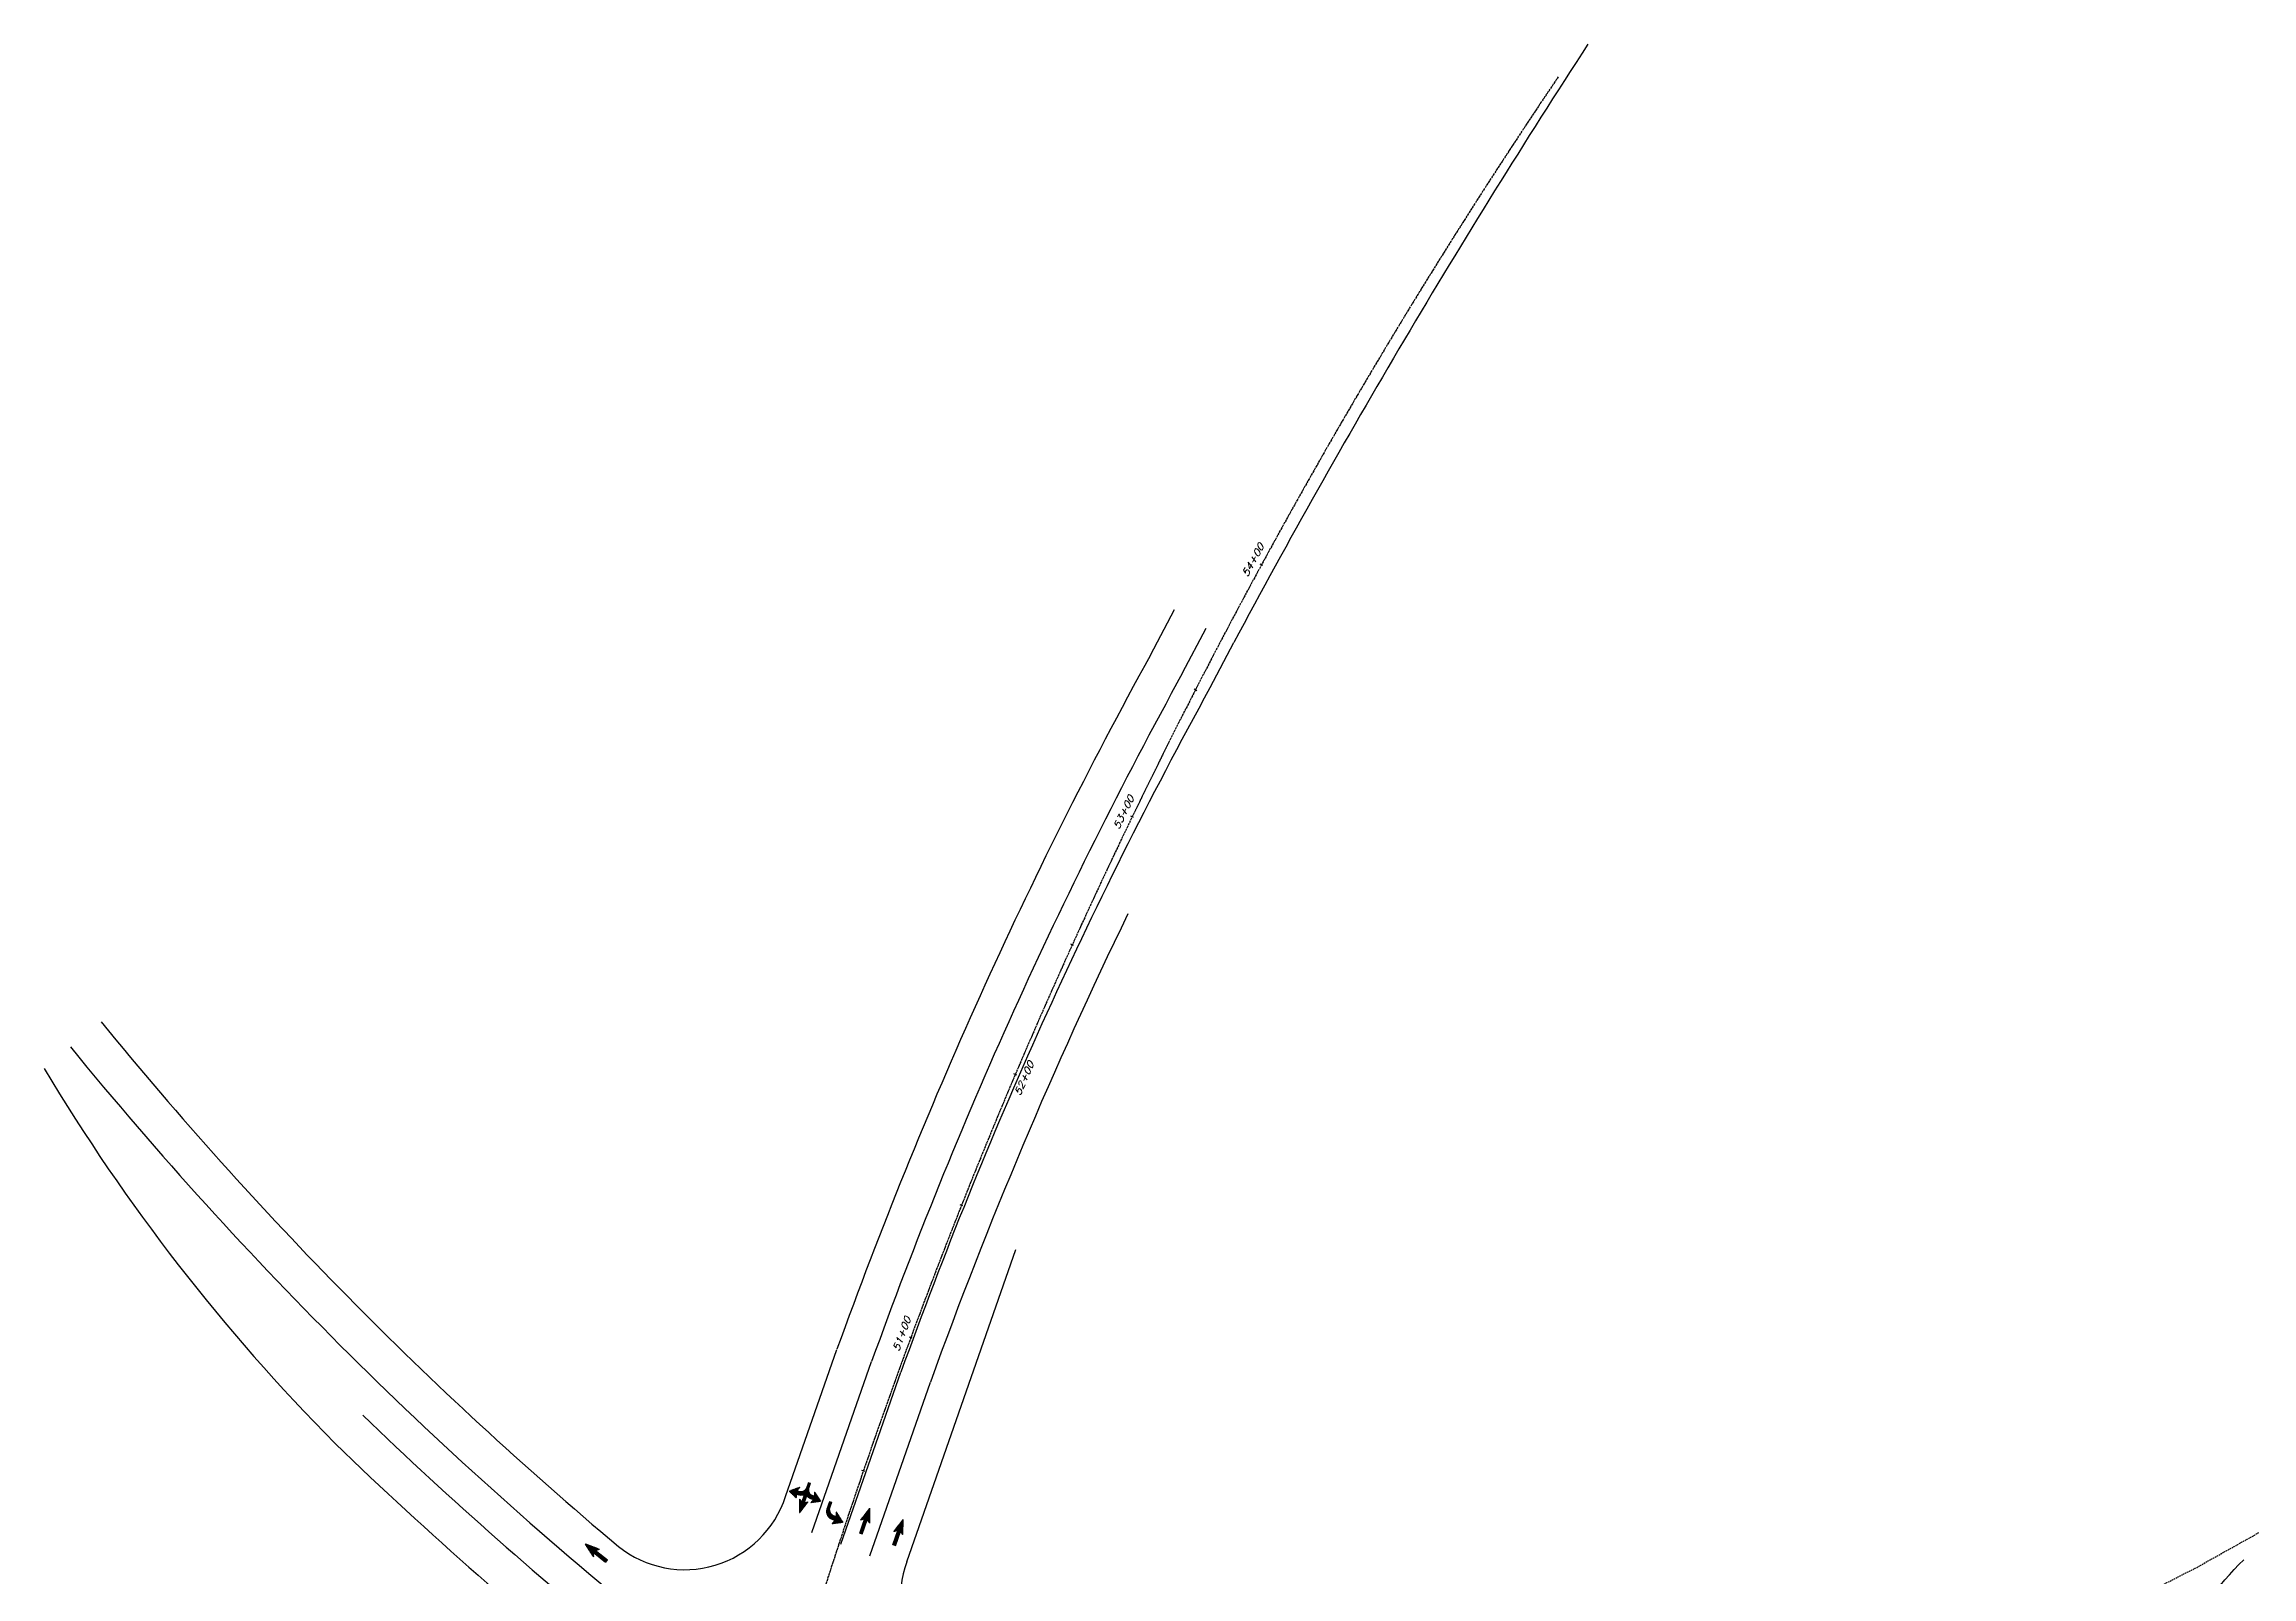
# Model space of a CAD drawing. Header units: feet. Extents: x 1024297 to 1030998, y 90489 to 94481.
# Drawn here: x 1024297 to 1025076, y 93450 to 93992 of the extents above; entities that cross this region are included whole.
import ezdxf
from ezdxf.enums import TextEntityAlignment as Align

# ---------------------------------------------------------------- set-up
doc = ezdxf.new("R2010")
doc.units = ezdxf.units.FT
doc.header["$MEASUREMENT"] = 0
doc.linetypes.add('CENTERF2', pattern=[0.9375, 0.75, -0.0625, 0.0625, -0.0625])
doc.linetypes.add('DASHED', pattern=[0.75, 0.5, -0.25])
for name, color, linetype in [('E6BLL', 6, 'CENTERF2'), ('LOW', 7, 'DASHED'), ('P-EOP', 3, 'Continuous'), ('P-STRIPE', 1, 'Continuous'), ('P1COL', 4, 'Continuous'), ('STALBL-130', 3, 'Continuous')]:
    doc.layers.add(name, color=color, linetype=linetype)
doc.styles.add('60S', font='simplex.shx', dxfattribs={"width": 1.15, "oblique": 22, "height": 2.4})

# ---------------------------------------------------------------- blocks, each defined once
blk = doc.blocks.new('*X9')
at = {"color": 0}
for p, q in [((1010771.52, 347331.88), (1010779.63, 347331.88)), ((1010771.52, 347331.84), (1010779.72, 347331.84)), ((1010771.52, 347331.81), (1010779.81, 347331.81)), ((1010771.52, 347331.78), (1010779.91, 347331.78)), ((1010771.52, 347331.75), (1010780, 347331.75)), ((1010771.52, 347331.72), (1010780.09, 347331.72)), ((1010771.52, 347331.69), (1010780.19, 347331.69)), ((1010771.52, 347331.66), (1010780.28, 347331.66)), ((1010771.52, 347331.62), (1010780.38, 347331.62)), ((1010771.52, 347331.59), (1010780.47, 347331.59)), ((1010771.62, 347330.88), (1010771.62, 347331.88)), ((1010771.75, 347330.88), (1010771.75, 347331.88)), ((1010771.88, 347330.88), (1010771.88, 347331.88)), ((1010772, 347330.88), (1010772, 347331.88)), ((1010772.12, 347330.88), (1010772.12, 347331.88)), ((1010772.25, 347330.88), (1010772.25, 347331.88)), ((1010772.38, 347330.88), (1010772.38, 347331.88)), ((1010772.5, 347330.88), (1010772.5, 347331.88)), ((1010772.62, 347330.88), (1010772.62, 347331.88)), ((1010772.75, 347330.88), (1010772.75, 347331.88)), ((1010772.88, 347330.88), (1010772.88, 347331.88)), ((1010773, 347330.88), (1010773, 347331.88)), ((1010773.12, 347330.88), (1010773.12, 347331.88)), ((1010773.25, 347330.88), (1010773.25, 347331.88)), ((1010773.38, 347330.88), (1010773.38, 347331.88)), ((1010773.5, 347330.88), (1010773.5, 347331.88)), ((1010773.62, 347330.88), (1010773.62, 347331.88)), ((1010773.75, 347330.88), (1010773.75, 347331.88)), ((1010773.88, 347330.88), (1010773.88, 347331.88)), ((1010774, 347330.88), (1010774, 347331.88)), ((1010774.12, 347330.88), (1010774.12, 347331.88)), ((1010774.25, 347330.88), (1010774.25, 347331.88)), ((1010774.38, 347330.88), (1010774.38, 347331.88)), ((1010774.5, 347330.88), (1010774.5, 347331.88)), ((1010774.62, 347330.88), (1010774.62, 347331.88)), ((1010774.75, 347330.88), (1010774.75, 347331.88)), ((1010774.88, 347330.88), (1010774.88, 347331.88)), ((1010775, 347330.88), (1010775, 347331.88)), ((1010775.12, 347330.88), (1010775.12, 347331.88)), ((1010775.25, 347330.88), (1010775.25, 347331.88)), ((1010775.38, 347330.88), (1010775.38, 347331.88)), ((1010775.5, 347330.88), (1010775.5, 347331.88)), ((1010775.62, 347330.88), (1010775.62, 347331.88)), ((1010775.75, 347330.88), (1010775.75, 347331.88)), ((1010775.88, 347330.88), (1010775.88, 347331.88)), ((1010776, 347330.88), (1010776, 347331.88)), ((1010776.04, 347333.06), (1010776.07, 347333.06)), ((1010776.06, 347333.03), (1010776.16, 347333.03)), ((1010776.09, 347333), (1010776.25, 347333)), ((1010776.11, 347332.97), (1010776.35, 347332.97)), ((1010776.12, 347332.96), (1010776.12, 347333.04)), ((1010776.12, 347330.88), (1010776.12, 347331.88)), ((1010776.14, 347332.94), (1010776.44, 347332.94)), ((1010776.17, 347332.91), (1010776.54, 347332.91)), ((1010776.19, 347332.88), (1010776.63, 347332.88)), ((1010776.22, 347332.84), (1010776.72, 347332.84)), ((1010776.24, 347332.81), (1010776.82, 347332.81)), ((1010776.25, 347332.8), (1010776.25, 347333)), ((1010776.25, 347330.88), (1010776.25, 347331.88)), ((1010776.27, 347332.78), (1010776.91, 347332.78)), ((1010776.29, 347332.75), (1010777, 347332.75)), ((1010776.32, 347332.72), (1010777.1, 347332.72)), ((1010776.35, 347332.69), (1010777.19, 347332.69)), ((1010776.37, 347332.66), (1010777.29, 347332.66)), ((1010776.38, 347332.65), (1010776.38, 347332.96)), ((1010776.38, 347330.88), (1010776.38, 347331.88)), ((1010776.4, 347332.62), (1010777.38, 347332.62)), ((1010776.42, 347332.59), (1010777.47, 347332.59)), ((1010776.45, 347332.56), (1010777.57, 347332.56)), ((1010776.47, 347332.53), (1010777.66, 347332.53)), ((1010776.5, 347332.5), (1010776.5, 347332.92)), ((1010776.5, 347332.5), (1010777.75, 347332.5)), ((1010776.5, 347330.88), (1010776.5, 347331.88)), ((1010776.53, 347332.47), (1010777.85, 347332.47)), ((1010776.55, 347332.44), (1010777.94, 347332.44)), ((1010776.58, 347332.41), (1010778.03, 347332.41)), ((1010776.6, 347332.38), (1010778.13, 347332.38)), ((1010776.62, 347332.35), (1010776.62, 347332.88)), ((1010776.62, 347330.88), (1010776.62, 347331.88)), ((1010776.63, 347332.34), (1010778.22, 347332.34)), ((1010776.65, 347332.31), (1010778.32, 347332.31)), ((1010776.68, 347332.28), (1010778.41, 347332.28)), ((1010776.71, 347332.25), (1010778.5, 347332.25)), ((1010776.73, 347332.22), (1010778.6, 347332.22)), ((1010776.75, 347332.2), (1010776.75, 347332.83)), ((1010776.75, 347330.88), (1010776.75, 347331.88)), ((1010776.76, 347332.19), (1010778.69, 347332.19)), ((1010776.78, 347332.16), (1010778.78, 347332.16)), ((1010776.81, 347332.12), (1010778.88, 347332.12)), ((1010776.83, 347332.09), (1010778.97, 347332.09)), ((1010776.86, 347332.06), (1010779.06, 347332.06)), ((1010776.88, 347332.04), (1010776.88, 347332.79)), ((1010776.88, 347330.88), (1010776.88, 347331.88)), ((1010776.89, 347332.03), (1010779.16, 347332.03)), ((1010776.91, 347332), (1010779.25, 347332)), ((1010776.94, 347331.97), (1010779.35, 347331.97)), ((1010776.96, 347331.94), (1010779.44, 347331.94)), ((1010776.99, 347331.91), (1010779.53, 347331.91)), ((1010777, 347331.89), (1010777, 347332.75)), ((1010777, 347330.88), (1010777, 347331.88)), ((1010777.12, 347330.04), (1010777.12, 347332.71)), ((1010777.25, 347330.09), (1010777.25, 347332.67)), ((1010777.38, 347330.13), (1010777.38, 347332.63)), ((1010777.5, 347330.17), (1010777.5, 347332.58)), ((1010777.62, 347330.21), (1010777.62, 347332.54)), ((1010777.75, 347330.25), (1010777.75, 347332.5)), ((1010777.88, 347330.29), (1010777.88, 347332.46)), ((1010778, 347330.34), (1010778, 347332.42)), ((1010778.12, 347330.38), (1010778.12, 347332.38)), ((1010778.25, 347330.42), (1010778.25, 347332.33)), ((1010778.38, 347330.46), (1010778.38, 347332.29)), ((1010778.5, 347330.5), (1010778.5, 347332.25)), ((1010778.62, 347330.54), (1010778.62, 347332.21)), ((1010778.75, 347330.59), (1010778.75, 347332.17)), ((1010778.88, 347330.63), (1010778.88, 347332.13)), ((1010779, 347330.67), (1010779, 347332.08)), ((1010779.12, 347330.71), (1010779.12, 347332.04)), ((1010779.25, 347330.75), (1010779.25, 347332)), ((1010779.38, 347330.79), (1010779.38, 347331.96)), ((1010779.5, 347330.84), (1010779.5, 347331.92)), ((1010779.62, 347330.88), (1010779.62, 347331.88)), ((1010779.75, 347330.92), (1010779.75, 347331.83)), ((1010779.88, 347330.96), (1010779.88, 347331.79)), ((1010780, 347331), (1010780, 347331.75)), ((1010780.12, 347331.04), (1010780.12, 347331.71)), ((1010780.25, 347331.09), (1010780.25, 347331.67)), ((1010780.38, 347331.13), (1010780.38, 347331.63)), ((1010780.5, 347331.17), (1010780.5, 347331.58)), ((1010771.52, 347331.56), (1010780.56, 347331.56)), ((1010771.52, 347331.53), (1010780.66, 347331.53)), ((1010771.52, 347331.5), (1010780.75, 347331.5)), ((1010771.52, 347331.47), (1010780.84, 347331.47)), ((1010771.52, 347331.44), (1010780.94, 347331.44)), ((1010771.52, 347331.41), (1010781.03, 347331.41)), ((1010771.52, 347331.38), (1010781.12, 347331.38)), ((1010771.52, 347331.34), (1010781.02, 347331.34)), ((1010771.52, 347331.31), (1010780.93, 347331.31)), ((1010771.52, 347331.28), (1010780.84, 347331.28)), ((1010771.52, 347331.25), (1010780.74, 347331.25)), ((1010771.52, 347331.22), (1010780.65, 347331.22)), ((1010771.52, 347331.19), (1010780.55, 347331.19)), ((1010771.52, 347331.16), (1010780.46, 347331.16)), ((1010771.52, 347331.12), (1010780.37, 347331.12)), ((1010771.52, 347331.09), (1010780.27, 347331.09)), ((1010771.52, 347331.06), (1010780.18, 347331.06)), ((1010771.52, 347331.03), (1010780.09, 347331.03)), ((1010771.52, 347331), (1010779.99, 347331)), ((1010771.52, 347330.97), (1010779.9, 347330.97)), ((1010771.52, 347330.94), (1010779.8, 347330.94)), ((1010771.52, 347330.91), (1010779.71, 347330.91)), ((1010776.03, 347329.69), (1010776.06, 347329.69)), ((1010776.06, 347329.72), (1010776.15, 347329.72)), ((1010776.09, 347329.75), (1010776.25, 347329.75)), ((1010776.11, 347329.78), (1010776.34, 347329.78)), ((1010776.12, 347329.71), (1010776.12, 347329.8)), ((1010776.14, 347329.81), (1010776.43, 347329.81)), ((1010776.16, 347329.84), (1010776.53, 347329.84)), ((1010776.19, 347329.88), (1010776.62, 347329.88)), ((1010776.21, 347329.91), (1010776.71, 347329.91)), ((1010776.24, 347329.94), (1010776.81, 347329.94)), ((1010776.25, 347329.75), (1010776.25, 347329.95)), ((1010776.27, 347329.97), (1010776.9, 347329.97)), ((1010776.29, 347330), (1010777, 347330)), ((1010776.32, 347330.03), (1010777.09, 347330.03)), ((1010776.34, 347330.06), (1010777.18, 347330.06)), ((1010776.37, 347330.09), (1010777.28, 347330.09)), ((1010776.38, 347329.79), (1010776.38, 347330.1)), ((1010776.39, 347330.12), (1010777.37, 347330.12)), ((1010776.42, 347330.16), (1010777.46, 347330.16)), ((1010776.45, 347330.19), (1010777.56, 347330.19)), ((1010776.47, 347330.22), (1010777.65, 347330.22)), ((1010776.5, 347330.25), (1010777.74, 347330.25)), ((1010776.5, 347329.83), (1010776.5, 347330.25)), ((1010776.52, 347330.28), (1010777.84, 347330.28)), ((1010776.55, 347330.31), (1010777.93, 347330.31)), ((1010776.57, 347330.34), (1010778.03, 347330.34)), ((1010776.6, 347330.38), (1010778.12, 347330.38)), ((1010776.62, 347329.88), (1010776.62, 347330.41)), ((1010776.63, 347330.41), (1010778.21, 347330.41)), ((1010776.65, 347330.44), (1010778.31, 347330.44)), ((1010776.68, 347330.47), (1010778.4, 347330.47)), ((1010776.7, 347330.5), (1010778.49, 347330.5)), ((1010776.73, 347330.53), (1010778.59, 347330.53)), ((1010776.75, 347330.56), (1010778.68, 347330.56)), ((1010776.75, 347329.92), (1010776.75, 347330.56)), ((1010776.78, 347330.59), (1010778.77, 347330.59)), ((1010776.81, 347330.62), (1010778.87, 347330.62)), ((1010776.83, 347330.66), (1010778.96, 347330.66)), ((1010776.86, 347330.69), (1010779.06, 347330.69)), ((1010776.88, 347330.72), (1010779.15, 347330.72)), ((1010776.88, 347329.96), (1010776.88, 347330.71)), ((1010776.91, 347330.75), (1010779.24, 347330.75)), ((1010776.93, 347330.78), (1010779.34, 347330.78)), ((1010776.96, 347330.81), (1010779.43, 347330.81)), ((1010776.99, 347330.84), (1010779.52, 347330.84)), ((1010777, 347330), (1010777, 347330.86)), ((1010777.01, 347330.88), (1010779.62, 347330.88)), ((1010780.62, 347331.21), (1010780.62, 347331.54)), ((1010780.75, 347331.25), (1010780.75, 347331.5)), ((1010780.88, 347331.29), (1010780.88, 347331.46)), ((1010781, 347331.34), (1010781, 347331.42))]:
    blk.add_line(p, q, dxfattribs=at)
blk = doc.blocks.new('*X10')
at = {"color": 0}
for p, q in [((1010783.25, 347323.81), (1010783.98, 347323.81)), ((1010783.25, 347320.57), (1010783.25, 347323.81)), ((1010783.31, 347323.84), (1010784, 347323.84)), ((1010783.37, 347323.88), (1010784.01, 347323.88)), ((1010783.38, 347320.47), (1010783.38, 347323.88)), ((1010783.43, 347323.91), (1010784.02, 347323.91)), ((1010783.5, 347323.94), (1010784.03, 347323.94)), ((1010783.5, 347320.37), (1010783.5, 347323.94)), ((1010783.56, 347323.97), (1010784.05, 347323.97)), ((1010783.62, 347324), (1010784.06, 347324)), ((1010783.62, 347322.91), (1010783.62, 347324)), ((1010783.68, 347324.03), (1010784.07, 347324.03)), ((1010783.74, 347324.06), (1010784.08, 347324.06)), ((1010783.75, 347323.23), (1010783.75, 347324.07)), ((1010783.8, 347324.09), (1010784.1, 347324.09)), ((1010783.87, 347324.12), (1010784.11, 347324.12)), ((1010783.88, 347323.54), (1010783.88, 347324.13)), ((1010783.93, 347324.16), (1010784.12, 347324.16)), ((1010783.99, 347324.19), (1010784.13, 347324.19)), ((1010784, 347323.85), (1010784, 347324.19)), ((1010784.05, 347324.22), (1010784.15, 347324.22)), ((1010784.11, 347324.25), (1010784.16, 347324.25)), ((1010784.12, 347324.17), (1010784.12, 347324.26)), ((1010780.73, 347322.53), (1010785.78, 347322.53)), ((1010780.75, 347322.52), (1010780.75, 347322.54)), ((1010780.77, 347322.5), (1010785.85, 347322.5)), ((1010780.79, 347322.56), (1010785.7, 347322.56)), ((1010780.81, 347322.47), (1010785.92, 347322.47)), ((1010780.85, 347322.59), (1010785.62, 347322.59)), ((1010780.85, 347322.44), (1010785.98, 347322.44)), ((1010780.88, 347322.42), (1010780.88, 347322.61)), ((1010780.89, 347322.41), (1010786.04, 347322.41)), ((1010780.91, 347322.62), (1010785.53, 347322.62)), ((1010780.93, 347322.38), (1010786.09, 347322.38)), ((1010780.97, 347322.66), (1010785.43, 347322.66)), ((1010780.97, 347322.34), (1010786.15, 347322.34)), ((1010781, 347322.32), (1010781, 347322.67)), ((1010781.01, 347322.31), (1010786.2, 347322.31)), ((1010781.03, 347322.69), (1010785.32, 347322.69)), ((1010781.05, 347322.28), (1010786.25, 347322.28)), ((1010781.09, 347322.72), (1010785.19, 347322.72)), ((1010781.09, 347322.25), (1010786.29, 347322.25)), ((1010781.12, 347322.23), (1010781.12, 347322.73)), ((1010781.13, 347322.22), (1010786.34, 347322.22)), ((1010781.16, 347322.75), (1010785.01, 347322.75)), ((1010781.17, 347322.19), (1010786.38, 347322.19)), ((1010781.21, 347322.16), (1010786.42, 347322.16)), ((1010781.22, 347322.78), (1010784.67, 347322.78)), ((1010781.25, 347322.13), (1010781.25, 347322.8)), ((1010781.25, 347322.12), (1010786.47, 347322.12)), ((1010781.28, 347322.81), (1010783.59, 347322.81)), ((1010781.29, 347322.09), (1010786.5, 347322.09)), ((1010781.33, 347322.06), (1010786.54, 347322.06)), ((1010781.34, 347322.84), (1010783.6, 347322.84)), ((1010781.37, 347322.03), (1010786.58, 347322.03)), ((1010781.38, 347322.03), (1010781.38, 347322.86)), ((1010781.4, 347322.88), (1010783.61, 347322.88)), ((1010781.41, 347322), (1010786.61, 347322)), ((1010781.45, 347321.97), (1010786.65, 347321.97)), ((1010781.46, 347322.91), (1010783.62, 347322.91)), ((1010781.49, 347321.94), (1010786.68, 347321.94)), ((1010781.5, 347321.93), (1010781.5, 347322.92)), ((1010781.53, 347322.94), (1010783.64, 347322.94)), ((1010781.53, 347321.91), (1010786.72, 347321.91)), ((1010781.57, 347321.88), (1010786.75, 347321.88)), ((1010781.59, 347322.97), (1010783.65, 347322.97)), ((1010781.61, 347321.84), (1010786.78, 347321.84)), ((1010781.62, 347321.84), (1010781.62, 347322.99)), ((1010781.65, 347323), (1010783.66, 347323)), ((1010781.65, 347321.81), (1010786.81, 347321.81)), ((1010781.69, 347321.78), (1010786.84, 347321.78)), ((1010781.71, 347323.03), (1010783.67, 347323.03)), ((1010781.73, 347321.75), (1010786.87, 347321.75)), ((1010781.75, 347321.74), (1010781.75, 347323.05)), ((1010781.77, 347323.06), (1010783.69, 347323.06)), ((1010781.77, 347321.72), (1010786.89, 347321.72)), ((1010781.81, 347321.69), (1010786.92, 347321.69)), ((1010781.83, 347323.09), (1010783.7, 347323.09)), ((1010781.85, 347321.66), (1010786.95, 347321.66)), ((1010781.88, 347321.64), (1010781.88, 347323.11)), ((1010781.89, 347321.62), (1010786.97, 347321.62)), ((1010781.9, 347323.12), (1010783.71, 347323.12)), ((1010781.93, 347321.59), (1010787, 347321.59)), ((1010781.96, 347323.16), (1010783.72, 347323.16)), ((1010781.97, 347321.56), (1010787.02, 347321.56)), ((1010782, 347321.54), (1010782, 347323.18)), ((1010782.01, 347321.53), (1010787.04, 347321.53)), ((1010782.02, 347323.19), (1010783.73, 347323.19)), ((1010782.05, 347321.5), (1010787.07, 347321.5)), ((1010782.08, 347323.22), (1010783.75, 347323.22)), ((1010782.09, 347321.47), (1010787.09, 347321.47)), ((1010782.12, 347321.45), (1010782.12, 347323.24)), ((1010782.13, 347321.44), (1010787.11, 347321.44)), ((1010782.14, 347323.25), (1010783.76, 347323.25)), ((1010782.17, 347321.41), (1010783.59, 347321.41)), ((1010782.2, 347323.28), (1010783.77, 347323.28)), ((1010782.21, 347321.38), (1010783.6, 347321.38)), ((1010782.25, 347321.35), (1010782.25, 347323.31)), ((1010782.25, 347321.34), (1010783.61, 347321.34)), ((1010782.26, 347323.31), (1010783.78, 347323.31)), ((1010782.29, 347321.31), (1010783.62, 347321.31)), ((1010782.33, 347323.34), (1010783.8, 347323.34)), ((1010782.34, 347321.28), (1010783.63, 347321.28)), ((1010782.38, 347321.25), (1010782.38, 347323.37)), ((1010782.38, 347321.25), (1010783.65, 347321.25)), ((1010782.39, 347323.38), (1010783.81, 347323.38)), ((1010782.42, 347321.22), (1010783.66, 347321.22)), ((1010782.45, 347323.41), (1010783.82, 347323.41)), ((1010782.46, 347321.19), (1010783.67, 347321.19)), ((1010782.5, 347321.15), (1010782.5, 347323.43)), ((1010782.5, 347321.16), (1010783.68, 347321.16)), ((1010782.51, 347323.44), (1010783.83, 347323.44)), ((1010782.54, 347321.12), (1010783.69, 347321.12)), ((1010782.57, 347323.47), (1010783.85, 347323.47)), ((1010782.58, 347321.09), (1010783.71, 347321.09)), ((1010782.62, 347321.05), (1010782.62, 347323.5)), ((1010782.62, 347321.06), (1010783.72, 347321.06)), ((1010782.63, 347323.5), (1010783.86, 347323.5)), ((1010782.66, 347321.03), (1010783.73, 347321.03)), ((1010782.7, 347323.53), (1010783.87, 347323.53)), ((1010782.7, 347321), (1010783.74, 347321)), ((1010782.74, 347320.97), (1010783.75, 347320.97)), ((1010782.75, 347320.96), (1010782.75, 347323.56)), ((1010782.76, 347323.56), (1010783.88, 347323.56)), ((1010782.78, 347320.94), (1010783.76, 347320.94)), ((1010782.82, 347323.59), (1010783.9, 347323.59)), ((1010782.82, 347320.91), (1010783.78, 347320.91)), ((1010782.86, 347320.88), (1010783.79, 347320.88)), ((1010782.88, 347323.62), (1010783.91, 347323.62)), ((1010782.88, 347320.86), (1010782.88, 347323.62)), ((1010782.9, 347320.84), (1010783.8, 347320.84)), ((1010782.94, 347323.66), (1010783.92, 347323.66)), ((1010782.94, 347320.81), (1010783.81, 347320.81)), ((1010782.98, 347320.78), (1010783.82, 347320.78)), ((1010783, 347323.69), (1010783.93, 347323.69)), ((1010783, 347320.76), (1010783, 347323.69)), ((1010783.02, 347320.75), (1010783.84, 347320.75)), ((1010783.06, 347320.72), (1010783.85, 347320.72)), ((1010783.07, 347323.72), (1010783.95, 347323.72)), ((1010783.1, 347320.69), (1010783.86, 347320.69)), ((1010783.12, 347320.66), (1010783.12, 347323.75)), ((1010783.13, 347323.75), (1010783.96, 347323.75)), ((1010783.14, 347320.66), (1010783.87, 347320.66)), ((1010783.18, 347320.62), (1010783.88, 347320.62)), ((1010783.19, 347323.78), (1010783.97, 347323.78)), ((1010783.22, 347320.59), (1010783.9, 347320.59)), ((1010783.26, 347320.56), (1010783.91, 347320.56)), ((1010783.3, 347320.53), (1010783.92, 347320.53)), ((1010783.34, 347320.5), (1010783.93, 347320.5)), ((1010783.38, 347320.47), (1010783.94, 347320.47)), ((1010783.42, 347320.44), (1010783.96, 347320.44)), ((1010783.46, 347320.41), (1010783.97, 347320.41)), ((1010783.5, 347320.38), (1010783.98, 347320.38)), ((1010783.54, 347320.34), (1010783.99, 347320.34)), ((1010783.58, 347320.31), (1010784, 347320.31)), ((1010783.62, 347321.44), (1010783.62, 347322.78)), ((1010783.62, 347320.27), (1010783.62, 347321.3)), ((1010783.62, 347320.28), (1010784.02, 347320.28)), ((1010783.66, 347320.25), (1010784.03, 347320.25)), ((1010783.7, 347320.22), (1010784.04, 347320.22)), ((1010783.74, 347320.19), (1010784.05, 347320.19)), ((1010783.75, 347321.44), (1010783.75, 347322.78)), ((1010783.75, 347320.18), (1010783.75, 347320.98)), ((1010783.78, 347320.16), (1010784.06, 347320.16)), ((1010783.82, 347320.12), (1010784.08, 347320.12)), ((1010783.86, 347320.09), (1010784.09, 347320.09)), ((1010783.88, 347321.44), (1010783.88, 347322.78)), ((1010783.88, 347320.08), (1010783.88, 347320.65)), ((1010783.9, 347320.06), (1010784.1, 347320.06)), ((1010783.94, 347320.03), (1010784.11, 347320.03)), ((1010783.98, 347320), (1010784.12, 347320)), ((1010784, 347321.44), (1010784, 347322.78)), ((1010784, 347319.98), (1010784, 347320.32)), ((1010784.02, 347319.97), (1010784.14, 347319.97)), ((1010784.06, 347319.94), (1010784.15, 347319.94)), ((1010784.1, 347319.91), (1010784.16, 347319.91)), ((1010784.12, 347321.44), (1010784.12, 347322.78)), ((1010784.12, 347319.88), (1010784.12, 347320)), ((1010784.14, 347319.88), (1010784.17, 347319.88)), ((1010784.18, 347319.84), (1010784.18, 347319.84)), ((1010784.25, 347321.44), (1010784.25, 347322.78)), ((1010784.38, 347321.44), (1010784.38, 347322.78)), ((1010784.5, 347321.44), (1010784.5, 347322.78)), ((1010784.62, 347321.43), (1010784.62, 347322.78)), ((1010784.75, 347321.42), (1010784.75, 347322.78)), ((1010784.86, 347321.41), (1010787.13, 347321.41)), ((1010784.88, 347321.4), (1010784.88, 347322.77)), ((1010785, 347321.38), (1010785, 347322.75)), ((1010785.01, 347321.38), (1010787.15, 347321.38)), ((1010785.12, 347321.35), (1010785.12, 347322.73)), ((1010785.13, 347321.34), (1010787.17, 347321.34)), ((1010785.23, 347321.31), (1010787.19, 347321.31)), ((1010785.25, 347321.31), (1010785.25, 347322.7)), ((1010785.32, 347321.28), (1010787.21, 347321.28)), ((1010785.38, 347321.26), (1010785.38, 347322.67)), ((1010785.39, 347321.25), (1010787.23, 347321.25)), ((1010785.46, 347321.22), (1010787.25, 347321.22)), ((1010785.5, 347321.2), (1010785.5, 347322.64)), ((1010785.53, 347321.19), (1010787.27, 347321.19)), ((1010785.59, 347321.16), (1010787.28, 347321.16)), ((1010785.62, 347321.13), (1010785.62, 347322.59)), ((1010785.64, 347321.12), (1010787.3, 347321.12)), ((1010785.69, 347321.09), (1010787.32, 347321.09)), ((1010785.74, 347321.06), (1010787.33, 347321.06)), ((1010785.75, 347321.06), (1010785.75, 347322.54)), ((1010785.79, 347321.03), (1010787.35, 347321.03)), ((1010785.83, 347321), (1010787.36, 347321)), ((1010785.88, 347320.97), (1010785.88, 347322.49)), ((1010785.88, 347320.97), (1010787.38, 347320.97)), ((1010785.92, 347320.94), (1010787.39, 347320.94)), ((1010785.96, 347320.91), (1010787.4, 347320.91)), ((1010785.99, 347320.88), (1010787.42, 347320.88)), ((1010786, 347320.87), (1010786, 347322.43)), ((1010786.03, 347320.84), (1010787.43, 347320.84)), ((1010786.06, 347320.81), (1010787.44, 347320.81)), ((1010786.09, 347320.78), (1010787.45, 347320.78)), ((1010786.12, 347320.75), (1010786.12, 347322.36)), ((1010786.13, 347320.75), (1010787.47, 347320.75)), ((1010786.16, 347320.72), (1010787.48, 347320.72)), ((1010786.18, 347320.69), (1010787.49, 347320.69)), ((1010786.21, 347320.66), (1010787.5, 347320.66)), ((1010786.24, 347320.62), (1010787.51, 347320.62)), ((1010786.25, 347320.61), (1010786.25, 347322.28)), ((1010786.27, 347320.59), (1010787.52, 347320.59)), ((1010786.29, 347320.56), (1010787.53, 347320.56)), ((1010786.31, 347320.53), (1010787.54, 347320.53)), ((1010786.34, 347320.5), (1010787.55, 347320.5)), ((1010786.36, 347320.47), (1010787.55, 347320.47)), ((1010786.38, 347320.45), (1010786.38, 347322.19)), ((1010786.38, 347320.44), (1010787.56, 347320.44)), ((1010786.4, 347320.41), (1010787.57, 347320.41)), ((1010786.42, 347320.38), (1010787.58, 347320.38)), ((1010786.44, 347320.34), (1010787.58, 347320.34)), ((1010786.46, 347320.31), (1010787.59, 347320.31)), ((1010786.48, 347320.28), (1010787.6, 347320.28)), ((1010786.5, 347320.25), (1010786.5, 347322.1)), ((1010786.5, 347320.25), (1010787.6, 347320.25)), ((1010786.52, 347320.22), (1010787.61, 347320.22)), ((1010786.53, 347320.19), (1010787.61, 347320.19)), ((1010786.55, 347320.16), (1010787.62, 347320.16)), ((1010786.56, 347320.12), (1010787.62, 347320.12)), ((1010786.58, 347320.09), (1010787.63, 347320.09)), ((1010786.59, 347320.06), (1010787.63, 347320.06)), ((1010786.6, 347320.03), (1010787.64, 347320.03)), ((1010786.62, 347319.98), (1010786.62, 347321.99)), ((1010786.62, 347320), (1010787.64, 347320)), ((1010786.63, 347319.97), (1010787.64, 347319.97)), ((1010786.64, 347319.94), (1010787.64, 347319.94)), ((1010786.65, 347319.91), (1010787.65, 347319.91)), ((1010786.66, 347319.88), (1010787.65, 347319.88)), ((1010786.67, 347319.84), (1010787.65, 347319.84)), ((1010786.68, 347319.81), (1010787.65, 347319.81)), ((1010786.69, 347319.78), (1010787.65, 347319.78)), ((1010786.7, 347319.75), (1010787.65, 347319.75)), ((1010786.71, 347319.72), (1010787.65, 347319.72)), ((1010786.72, 347319.69), (1010787.65, 347319.69)), ((1010786.73, 347319.66), (1010787.65, 347319.66)), ((1010786.73, 347319.62), (1010787.65, 347319.62)), ((1010786.74, 347319.59), (1010787.65, 347319.59)), ((1010786.75, 347319.54), (1010786.75, 347321.87)), ((1010786.75, 347319.56), (1010787.65, 347319.56)), ((1010786.75, 347319.53), (1010787.65, 347319.53)), ((1010786.76, 347319.5), (1010787.65, 347319.5)), ((1010786.76, 347319.47), (1010787.65, 347319.47)), ((1010786.77, 347319.44), (1010787.65, 347319.44)), ((1010786.77, 347319.41), (1010787.65, 347319.41)), ((1010786.77, 347319.38), (1010787.65, 347319.38)), ((1010786.78, 347319.34), (1010787.65, 347319.34)), ((1010786.78, 347319.31), (1010787.65, 347319.31)), ((1010786.78, 347319.28), (1010787.65, 347319.28)), ((1010786.78, 347319.25), (1010787.65, 347319.25)), ((1010786.78, 347319.22), (1010787.65, 347319.22)), ((1010786.79, 347319.19), (1010787.65, 347319.19)), ((1010786.79, 347319.16), (1010787.65, 347319.16)), ((1010786.79, 347319.12), (1010787.65, 347319.12)), ((1010786.79, 347319.09), (1010787.65, 347319.09)), ((1010786.79, 347319.06), (1010787.65, 347319.06)), ((1010786.79, 347319.03), (1010787.65, 347319.03)), ((1010786.79, 347319), (1010787.65, 347319)), ((1010786.79, 347318.97), (1010787.65, 347318.97)), ((1010786.79, 347318.94), (1010787.65, 347318.94)), ((1010786.79, 347318.91), (1010787.65, 347318.91)), ((1010786.79, 347318.88), (1010787.65, 347318.88)), ((1010786.79, 347318.84), (1010787.65, 347318.84)), ((1010786.79, 347318.81), (1010787.65, 347318.81)), ((1010786.79, 347318.78), (1010787.65, 347318.78)), ((1010786.79, 347318.75), (1010787.65, 347318.75)), ((1010786.79, 347318.72), (1010787.65, 347318.72)), ((1010786.79, 347318.69), (1010787.65, 347318.69)), ((1010786.79, 347318.66), (1010787.65, 347318.66)), ((1010786.79, 347318.62), (1010787.65, 347318.62)), ((1010786.79, 347318.59), (1010787.65, 347318.59)), ((1010786.79, 347318.56), (1010787.65, 347318.56)), ((1010786.79, 347318.53), (1010787.65, 347318.53)), ((1010786.79, 347318.5), (1010787.65, 347318.5)), ((1010786.79, 347318.47), (1010787.65, 347318.47)), ((1010786.79, 347318.44), (1010787.65, 347318.44)), ((1010786.79, 347318.41), (1010787.65, 347318.41)), ((1010786.79, 347318.38), (1010787.65, 347318.38)), ((1010786.79, 347318.34), (1010787.65, 347318.34)), ((1010786.79, 347318.31), (1010787.65, 347318.31)), ((1010786.79, 347318.28), (1010787.65, 347318.28)), ((1010786.79, 347318.25), (1010787.65, 347318.25)), ((1010786.79, 347318.22), (1010787.65, 347318.22)), ((1010786.79, 347318.19), (1010787.65, 347318.19)), ((1010786.79, 347318.16), (1010787.65, 347318.16)), ((1010786.79, 347318.12), (1010787.65, 347318.12)), ((1010786.79, 347318.09), (1010787.65, 347318.09)), ((1010786.79, 347318.06), (1010787.65, 347318.06)), ((1010786.79, 347318.03), (1010787.65, 347318.03)), ((1010786.79, 347318), (1010787.65, 347318)), ((1010786.79, 347317.97), (1010787.65, 347317.97)), ((1010786.79, 347317.94), (1010787.65, 347317.94)), ((1010786.79, 347317.91), (1010787.65, 347317.91)), ((1010786.79, 347317.88), (1010787.65, 347317.88)), ((1010786.79, 347317.84), (1010787.65, 347317.84)), ((1010786.79, 347317.81), (1010787.65, 347317.81)), ((1010786.79, 347317.78), (1010787.65, 347317.78)), ((1010786.79, 347317.75), (1010787.65, 347317.75)), ((1010786.79, 347317.72), (1010787.65, 347317.72)), ((1010786.79, 347317.69), (1010787.65, 347317.69)), ((1010786.79, 347317.66), (1010787.65, 347317.66)), ((1010786.79, 347317.62), (1010787.65, 347317.62)), ((1010786.79, 347317.59), (1010787.65, 347317.59)), ((1010786.79, 347317.56), (1010787.65, 347317.56)), ((1010786.79, 347317.53), (1010787.65, 347317.53)), ((1010786.79, 347317.5), (1010787.65, 347317.5)), ((1010786.79, 347317.47), (1010787.65, 347317.47)), ((1010786.79, 347317.44), (1010787.65, 347317.44)), ((1010786.79, 347317.41), (1010787.65, 347317.41)), ((1010786.79, 347317.38), (1010787.65, 347317.38)), ((1010786.79, 347317.34), (1010787.65, 347317.34)), ((1010786.79, 347317.31), (1010787.65, 347317.31)), ((1010786.79, 347317.28), (1010787.65, 347317.28)), ((1010786.79, 347317.25), (1010787.65, 347317.25)), ((1010786.79, 347317.22), (1010787.65, 347317.22)), ((1010786.88, 347317.22), (1010786.88, 347321.74)), ((1010787, 347317.22), (1010787, 347321.59)), ((1010787.12, 347317.22), (1010787.12, 347321.42)), ((1010787.25, 347317.22), (1010787.25, 347321.22)), ((1010787.38, 347317.22), (1010787.38, 347320.97)), ((1010787.5, 347317.22), (1010787.5, 347320.65)), ((1010787.62, 347317.22), (1010787.62, 347320.11))]:
    blk.add_line(p, q, dxfattribs=at)
blk = doc.blocks.new('LBL_TIC')
blk.add_line((0, -0.04165), (0, 0.04165))
blk = doc.blocks.new('STA_TIC')
blk.add_line((0, -0.04165), (0, 0.04165))

msp = doc.modelspace()

# ---------------------------------------------------------------- linework, layer by layer
at = {"layer": 'E6BLL'}
msp.add_arc((1026557.2697, 92812.98308), 2083.483, 145.92632053, 165.45965387, dxfattribs=at)
at = {"layer": 'LOW', "flags": 128}
msp.add_lwpolyline([(1025299.17759, 91284.88733), (1025279.69847, 91329.65075), (1025214.17667, 91443.65574), (1025129.37299, 91567.20256), (1025065.53776, 91669.63859), (1024984.13222, 91825.65851), (1024909.83168, 91957.10585), (1024854.97944, 92044.05338), (1024913.67061, 92077.05306, 0.465573073), (1024916.78261, 92097.39941), (1024927.10658, 92113.45921), (1024946.21706, 92112.68682, 0.214873653), (1024965.35001, 92101.15157), (1025046.41901, 92140.37861), (1025033.11285, 92163.52232, -0.116694486), (1025029.4727, 92178.49362), (1025058.20862, 92399.7976), (1025088.4717, 92618.03806), (1025068.00032, 92651.01242), (1025104.13982, 92673.1417, -0.069153808), (1025174.33154, 92703.76178), (1025159.89959, 92747.16501, 0.072673243), (1025104.64104, 92726.41083), (1025077.20131, 92798.84152, 0.286338548), (1025087.67095, 92844.88538), (1025066.28215, 92907.73635), (1025035.46143, 92981.75675), (1024979.69277, 93109.84429), (1024941.579, 93194.97605), (1024923.08504, 93247.82492, 0.00311628), (1024921.22192, 93248.14873), (1024842.94753, 93268.68905), (1024737.93099, 93309.01255), (1024671.38413, 93341.65665), (1024607.91136, 93359.86934, 0.237160651), (1024587.40528, 93356.776), (1024586.26717, 93398.46717), (1024610.79985, 93430.61557, 0.193210887), (1024628.32429, 93417.75266), (1024725.83921, 93389.68857), (1024769.46894, 93380.70795), (1024894.74338, 93346.4907, 0.307613242), (1024921.32719, 93355.60282), (1024931.17963, 93383.92769, 0.26516412), (1024998.99743, 93424.0949), (1025056.95549, 93453.75453), (1025230.39287, 93550.74693, -0.073459567), (1025244.1056, 93555.79692), (1025350.48564, 93578.04901), (1025456.89359, 93598.45522), (1025481.18947, 93605.24487, 0.221219264), (1025517.74021, 93640.41055), (1025517.74021, 93640.41055), (1025526.57016, 93646.10369), (1025561.63476, 93623.06294), (1025568.18391, 93628.818, -0.363591046), (1025588.00867, 93629.28372), (1025594.23187, 93623.18184), (1025598.53631, 93626.9898), (1025531.88064, 93693.14884, -0.8925249), (1025538.74453, 93700.65922), (1025619.65124, 93617.92787, -0.978257696), (1025613.26198, 93611.34698), (1025601.48022, 93621.15952), (1025592.18006, 93611.64559), (1025581.5928, 93618.41362), (1025573.41497, 93609.87325), (1025607.46388, 93576.45468), (1025639.09873, 93548.21308), (1025672.50542, 93511.731), (1025714.46477, 93471.64412), (1025751.02521, 93477.0174), (1025854.30996, 93369.49385), (1025951.47495, 93253.44004), (1026071.26724, 92793.83775), (1026129.354, 92575.68261), (1026262.95081, 92037.03535), (1026423.9854, 91333.86598), (1026452.85438, 91189.01247), (1026544.66412, 91225.18157), (1026549.56736, 91209.09113)], format="xyb", dxfattribs=at)
at = {"layer": 'P-EOP'}
for p, q in [((1024601.41044, 93455.73898), (1024639.91295, 93566.02724)), ((1024558.62193, 93478.80477), (1024576.74657, 93530.72177))]:
    msp.add_line(p, q, dxfattribs=at)
at = {"layer": 'P-EOP', "flags": 128}
msp.add_lwpolyline([(1024687.46425, 93775.98423), (1024695.92509, 93792.10277)], dxfattribs=at)
at = {"layer": 'P-EOP'}
for centre, radius, start, end in [((1026184.24084, 92952.67577), 1708.26724, 151.18681603, 160.21760384), ((1025390.26543, 94521.77939), 1385, 219.19936467, 229.97726205), ((1024893.46263, 93986.64582), 695.12104, 210.86872078, 224.72323082), ((1025390.26543, 94521.77939), 1425, 225.9548192, 231.47640445), ((1024523.00385, 93490.39101), 37.45515, 231.29670634, 341.98075915), ((1024631.96041, 93444.28793), 32.62557, 159.45247815, 221.7592947)]:
    msp.add_arc(centre, radius, start, end, dxfattribs=at)
at = {"layer": 'P-STRIPE'}
for p, q in [((1024567.95938, 93466.10963), (1024589.02014, 93526.43697)), ((1024578.15888, 93461.95175), (1024599.38842, 93522.76254)), ((1024588.35838, 93457.79386), (1024609.79079, 93519.18577))]:
    msp.add_line(p, q, dxfattribs=at)
at = {"layer": 'P-STRIPE', "elevation": 115, "flags": 128}
for points in [[(1024698.8548, 93769.71881), (1024707.14437, 93785.53516)], [(1024708.59773, 93764.6124), (1024716.8873, 93780.42876)]]:
    msp.add_lwpolyline(points, dxfattribs=at)
at = {"layer": 'P-STRIPE'}
for centre, radius, start, end in [((1027256.88435, 92420.02877, 115), 2881.36654, 146.94088605, 151.82689139), ((1026184.24084, 92952.67577), 1695.26724, 151.18681603, 160.21760384), ((1026184.24084, 92952.67577), 1684.26724, 151.18681603, 160.21585019), ((1026184.38281, 92952.60482), 1673.42582, 154.06126847, 160.20989153), ((1025390.26543, 94521.77939), 1399, 219.19936467, 231.21931314), ((1025390.26543, 94521.77939), 1411, 225.95450984, 231.21931314)]:
    msp.add_arc(centre, radius, start, end, dxfattribs=at)
at = {"layer": 'P1COL', "flags": 128}
for points in [[(1025060.93069, 93365.31851, -0.216269065), (1025133.05816, 93481.31208)], [(1025041.80808, 93387.57128, -0.184532593), (1025073.55104, 93456.47097)]]:
    msp.add_lwpolyline(points, format="xyb", dxfattribs=at)

# ---------------------------------------------------------------- block references
at = {"layer": 'P-STRIPE', "yscale": 0.8999999999941792, "zscale": 0.9}
for name, p, xscale, rotation in [('*X10', (253563.26282, 668663.9215), -0.899999999957149, 162.2397693013444), ('*X10', (1986475.39501, 96876.92387), 0.8999999999579322, 161.238864037451), ('*X9', (1020632.20558, 1055378.31424), 0.8999999999956346, 251.2700793198595)]:
    msp.add_blockref(name, p, dxfattribs=dict(at, xscale=xscale, rotation=rotation))
at = {"layer": 'P-STRIPE'}
for name, p, rotation in [('*X10', (2093298.73412, 81285.17154), 160.3831531042423), ('*X9', (1021676.14478, -975313.88929), 70.87978844632396), ('*X9', (1021687.8292, -975317.97049), 70.87978844632396), ('*X9', (2030986.41455, -266091.0206), 141.3775844088329)]:
    msp.add_blockref(name, p, dxfattribs=dict(at, rotation=rotation))
at = {"layer": 'STALBL-130', "yscale": 12.72509003600862}
for name, p, xscale, zscale, rotation in [('LBL_TIC', (1024726.68133, 93807.89394), 12.72509003599219, 12.72509003601441, 61.47625626271198), ('STA_TIC', (1024703.33458, 93763.68071), 12.72509003601416, 12.72509003601416, 62.85125619086542), ('LBL_TIC', (1024681.0555, 93718.91999), 12.72509003599784, 12.72509003601441, 64.22625611929277), ('STA_TIC', (1024659.85691, 93673.63754), 12.72509003600992, 12.72509003601441, 65.60125604751711), ('LBL_TIC', (1024639.75102, 93627.85946), 12.72509003600503, 12.72509003601441, 66.97625597594396), ('STA_TIC', (1024620.7494, 93581.61209), 12.72509003602012, 12.72509003601441, 68.3512559040249), ('LBL_TIC', (1024602.86301, 93534.92208), 12.72509003601337, 12.72509003601441, 69.72625583249493), ('STA_TIC', (1024586.10215, 93487.81632), 12.72509003599327, 12.72509003601441, 71.10125576095979)]:
    msp.add_blockref(name, p, dxfattribs=dict(at, xscale=xscale, zscale=zscale, rotation=rotation))

# ---------------------------------------------------------------- texts
at = {"layer": 'STALBL-130', "style": '60S', "oblique": 22, "width": 1.15}
for s, rotation, p in [('54+00', 61.47625626, (1024725.3634, 93808.61023)), ('53+00', 64.22625612, (1024679.70472, 93719.57222)), ('52+00', 66.97625598, (1024644.61242, 93625.65183)), ('51+00', 69.72625583, (1024601.45594, 93535.44184))]:
    msp.add_text(s, height=2.4, rotation=rotation, dxfattribs=at).set_placement(p, align=Align.BOTTOM_CENTER)

doc.saveas('drawing.dxf')
